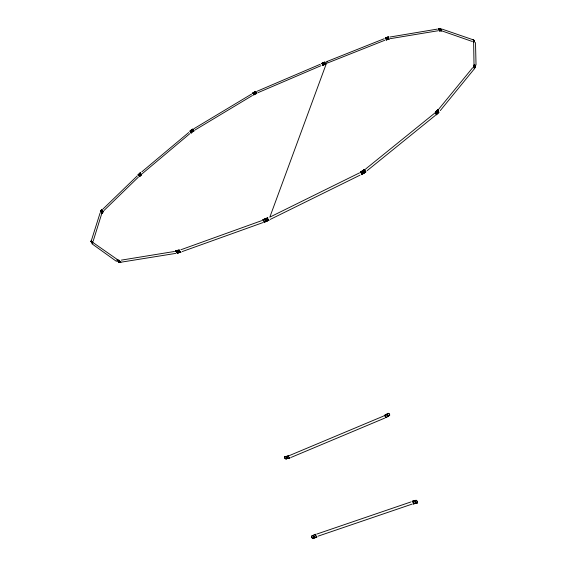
<?xml version="1.0" encoding="UTF-8"?>
<svg xmlns="http://www.w3.org/2000/svg" width="567" height="567" viewBox="0 0 567 567"><rect width="100%" height="100%" fill="white"/><g stroke="black" fill="none" stroke-linecap="round" stroke-linejoin="round"><path stroke-width="0.85" d="M415.611 502.27L415.051 502.27L414.987 501.646M414.895 501.83L415.129 502.397M474.388 66.24C475.153 67.133 474.055 65.97 474.614 66.403M474.714 66.722L474.48 66.318M415.788 501.93L415.661 502.334M176.153 250.862L176.11 251.046A2.417 1.559 27.3 0 0 177.485 252.868L180.908 252.237A2.615 1.694 27.3 0 1 180.356 251.897A2.438 1.581 27.3 0 1 179.93 251.528L179.526 250.99A2.438 1.581 27.3 0 1 179.314 250.394A2.615 1.694 27.2 0 1 179.3 250.097L176.117 250.862L179.378 249.955A2.615 1.694 27.2 0 0 179.427 250.416M387.552 38.457C387.835 37.84 386.531 38.932 387.651 38.365M474.033 41.221L474.026 41.802L474.033 41.044M474.14 41.724L473.87 41.093L473.884 41.469M474.551 66.871L474.685 66.289M192.943 129.007L190.455 130.715A1.772 1.666 63.4 0 0 191.448 132.317L194.077 130.892A1.914 1.793 63.6 0 1 193.808 130.75A1.786 1.673 63.6 0 1 193.368 130.36L193.085 129.886A1.786 1.673 63.6 0 1 192.943 129.311M316.939 536.956L313.019 538.65A2.502 2.311 -11.7 0 1 311.779 536.035L315.691 534.242A2.7 2.495 -12 0 0 315.613 534.865M267.73 217.763L263.761 219.642L267.737 217.877A2.693 2.289 -5.4 0 0 267.667 218.245A2.509 2.14 -5.4 0 0 267.737 218.961M267.893 220.584L267.922 220.294A2.488 2.077 1.6 0 0 266.61 218.423L262.656 220.053A2.686 2.24 1.9 0 1 263.23 220.343A2.509 2.091 1.9 0 1 263.662 220.698L264.052 221.272A2.509 2.091 1.9 0 1 264.215 221.952A2.686 2.24 1.9 0 1 264.194 222.321L267.9 220.464A2.488 2.077 1.7 0 0 266.362 218.203L262.656 219.932A2.686 2.24 1.9 0 1 263.045 220.109A2.509 2.091 1.9 0 1 263.669 220.577L264.052 221.144A2.509 2.091 1.9 0 1 264.215 221.832A2.686 2.24 1.9 0 1 264.194 222.193L267.9 220.464M178.343 251.351L177.669 251.656M177.988 251.202L177.875 251.883L178.513 251.585M178.024 251.939L178.485 251.67M437.568 110.111L435.279 112.45A2.615 1.644 -84.1 0 1 435.633 112.727A2.438 1.538 -84.1 0 1 435.895 113.102L436.129 113.726A2.438 1.538 -84.1 0 1 436.221 114.499A2.615 1.644 -84.1 0 1 436.207 114.924L438.511 112.309A2.417 1.517 -84.2 0 0 437.724 110.204L435.109 112.436A2.615 1.644 -84.1 0 1 435.35 112.599M139.808 174.905C140.524 174.218 138.908 174.962 140.127 174.615M139.638 174.728L140.056 174.466M139.546 174.679L139.617 174.43M191.653 130.998C192.234 130.991 191.526 130.835 192.17 131.062M253.584 94.639A1.885 1.864 68.1 0 1 253.591 95.107L256.156 93.42M440.644 28.711A1.949 1.042 69.2 0 0 440.531 28.534L438.461 28.619A2.105 1.12 69.2 0 1 438.73 29.037A1.963 1.042 69.2 0 1 438.929 29.463L439.099 30.044A1.963 1.042 69.2 0 1 439.163 30.646A2.105 1.12 69.2 0 1 439.142 30.93L441.119 30.512A1.949 1.042 69.2 0 0 441.119 30.327M438.419 111.706A2.431 1.41 -87.1 0 1 438.298 111.465L438.114 110.799A2.431 1.41 -87.1 0 1 438.064 110.225A2.601 1.517 -87.1 0 1 438.093 109.58L435.903 111.536A2.41 1.41 -87 0 0 436.647 114.18L439.007 112.231A2.601 1.517 -87.1 0 1 438.695 111.89A2.431 1.41 -87.1 0 1 438.475 111.465L438.291 110.806A2.431 1.41 -87.1 0 1 438.234 110.005A2.601 1.517 -87.1 0 1 438.27 109.587L436.044 111.805A2.41 1.41 -87 0 0 436.682 114.066M140.141 174.7L139.503 174.551M254.392 93.208L254.994 93.286L254.406 93.094M436.859 112.486C438.461 111.557 436.151 112.542 437.277 111.777M388.643 39.123L388.671 38.932A1.843 1.46 65.4 0 0 387.927 37.124L387.7 36.997A1.843 1.46 65.4 0 1 388.558 39.166L386.219 40.059A1.984 1.573 65.4 0 0 386.247 39.761A1.85 1.467 65.4 0 0 386.17 39.158L385.95 38.627A1.85 1.467 65.4 0 0 385.695 38.265A1.984 1.573 65.4 0 0 385.354 37.939L387.885 37.146M439.85 29.441L440.297 29.626L439.914 29.902M101.762 211.264C101.961 212.278 101.429 211.151 101.869 211.328M101.762 211.356L102.046 211.753M284.535 456.967L284.506 457.172A2.629 1.708 9.5 0 0 285.867 458.901L290.028 457.93A2.849 1.857 9.3 0 1 289.418 457.64A2.658 1.729 9.3 0 1 288.972 457.3L288.575 456.789A2.658 1.729 9.3 0 1 288.405 456.208A2.849 1.857 9.3 0 1 288.433 455.903L284.535 456.981L288.461 455.719A2.849 1.857 9.3 0 0 288.454 456.187M439.134 28.541L440.963 28.598A2.119 1.006 70.1 0 0 440.928 29.009A1.977 0.943 70.1 0 0 440.963 29.441L441.098 30.016A1.977 0.943 70.1 0 0 441.346 30.625A2.119 1.006 70.1 0 0 441.502 30.916L439.631 30.724A1.956 0.928 70.1 0 1 439.092 28.407L439.234 28.35M265.597 220.265L266.256 219.946L265.455 219.734M387.02 38.35L387.424 38.081M387.552 38.57L387.155 38.159M256.504 93.151A1.885 1.864 62.5 0 0 256.879 93.427L254.172 94.625A1.744 1.729 61 0 1 253.293 92.634L253.258 92.825M388.452 413.492L384.192 415.668A2.906 2.225 -21.7 0 1 384.78 415.894A2.715 2.077 -21.7 0 1 385.22 416.206L385.588 416.745A2.715 2.077 -21.7 0 1 385.716 417.432A2.906 2.225 -21.7 0 1 385.666 417.808L389.671 415.242A2.693 2.062 -21.9 0 0 388.423 413.414L388.267 413.371M322.354 63.228L322.375 63.213A1.772 1.637 63.2 0 0 323.112 64.943L323.225 65.085A1.772 1.637 63.2 0 1 322.361 63.057L325.004 61.959A1.914 1.772 63.3 0 0 324.955 62.42M361.484 171.624L364.886 169.37A2.686 2.197 -59.1 0 0 364.829 169.788A2.509 2.048 -59.1 0 0 364.893 170.561L365.155 171.184A2.509 2.048 -59.1 0 0 365.488 171.56A2.686 2.197 -59.2 0 0 365.956 171.844L362.448 174.019A2.488 2.034 -58.9 0 1 361.37 171.553L361.434 171.886A2.488 2.034 -58.9 0 0 362.348 173.991M324.423 62.363L324.211 62.25A1.765 1.673 63.4 0 1 325.082 64.312L325.16 64.099M360.619 172.318A2.509 2.105 -51.9 0 1 361.115 172.815L361.477 173.509A2.509 2.105 -51.9 0 1 361.533 174.275A2.686 2.254 -51.9 0 1 361.462 174.686L365.063 172.276A2.488 2.084 -52.2 0 0 364.149 170.171L360.293 172.141A2.686 2.254 -51.9 0 1 360.662 172.269M386.134 37.663L386.127 37.514A1.843 1.382 65.8 0 0 386.8 39.69L386.708 39.527M324.055 63.71C323.686 62.98 323.615 64.567 323.594 63.398M362.724 172.007L363.22 172.425M362.845 172.085L363.163 171.666L362.823 172.077M363.532 172.113C362.752 172.999 364.241 171.496 362.88 171.716M256.142 93.654L256.149 93.619A1.744 1.722 69.4 0 0 255.051 91.734L255.228 91.819M119.885 261.181L119.672 260.94A2.289 0.673 40.2 0 1 119.318 260.451A2.459 0.723 40.2 0 1 119.205 260.232L117.348 260.154A2.268 0.666 40.2 0 0 119.226 262.032L118.9 262.032M363.348 171.617L363.412 172.311M437.178 111.749L436.98 112.415M417.319 503.021L417.312 503.035A2.573 2.162 23.2 0 0 416.114 500.349L412.131 501.356A2.778 2.332 23.4 0 1 412.493 501.618A2.594 2.176 23.4 0 1 413.045 502.242L413.35 502.915A2.594 2.176 23.4 0 1 413.407 503.666A2.778 2.332 23.4 0 1 413.329 504.035L417.411 502.681M118.489 260.409L118.623 260.267A2.261 0.51 41.8 0 1 120.424 262.195L118.701 262.011A2.438 0.553 41.9 0 0 118.574 261.798A2.275 0.517 41.9 0 0 118.212 261.33L117.759 260.848A2.275 0.517 41.9 0 0 117.355 260.473A2.438 0.553 41.9 0 0 116.894 260.083L118.68 260.565A2.261 0.51 41.8 0 1 120.218 262.209L120.296 262.337M265.399 219.819L265.59 220.386L266.164 220.166M436.93 111.94L436.909 112.528L437.355 112.528M93.108 241.315L101.741 213.631M91.33 240.67L100.083 213.022M175.961 251.372A2.431 1.453 30.1 0 0 175.77 251.252A2.601 1.559 30.1 0 0 175.394 251.061L178.194 250.16A2.41 1.446 30.1 0 1 180.051 252.23L177.159 253.272A2.601 1.559 30.1 0 0 177.095 252.974A2.431 1.453 30.1 0 0 176.791 252.393L176.33 251.876A2.431 1.453 30.1 0 0 175.869 251.521A2.601 1.559 30.1 0 0 175.302 251.202L178.35 250.423M384.724 415.746A2.715 2.077 -21.7 0 0 384.532 415.654A2.906 2.225 -21.7 0 0 384.135 415.519L388.133 413.272A2.693 2.062 -21.9 0 1 389.6 415.413L389.657 415.561M269.8 217.196L327.053 61.69M92.974 242.676A2.268 0.369 49.7 0 1 92.768 242.506L91.457 241.06A2.268 0.369 49.7 0 1 91.252 240.784C90.968 242.563 93.442 243.321 91.606 241.783M91.996 242.513L91.911 242.059L92.293 242.4M440.169 29.767L439.999 29.378L440.247 29.845M92.775 242.959L92.818 242.867A2.268 0.369 49.7 0 1 92.627 242.619L91.429 241.329A2.268 0.369 49.7 0 1 91.103 240.904L91.287 242.038M437.242 112.436L437.242 111.869M474.558 64.603L473.771 66.247A2.459 0.687 82.4 0 1 473.955 66.594A2.296 0.645 82.4 0 1 474.111 67.005L474.274 67.643A2.296 0.645 82.4 0 1 474.388 68.394A2.459 0.687 82.4 0 1 474.423 68.791L475.189 66.899A2.275 0.631 82.4 0 0 474.636 64.73L474.366 64.638A2.268 0.631 82.4 0 1 475.018 67.175L474.232 68.82A2.459 0.687 82.4 0 0 474.196 68.43M474.366 64.638L473.58 66.275A2.459 0.687 82.4 0 1 473.7 66.488A2.296 0.645 82.4 0 1 473.913 67.034L474.076 67.679M192 129.439L192.057 129.411A1.772 1.623 62.8 0 1 193.375 131.168L193.312 130.998A1.772 1.623 62.8 0 0 192.206 129.489L189.825 131.19A1.914 1.758 62.7 0 1 190.101 131.303A1.786 1.644 62.7 0 1 190.576 131.643L190.966 132.061M266.199 220.258L265.703 219.649M474.678 68.21L475.309 67.012A2.445 0.524 81 0 1 475.146 66.608A2.282 0.489 81 0 1 475.011 66.155L474.863 65.489A2.282 0.489 81 0 1 474.749 64.737A2.445 0.524 81 0 1 474.714 64.355L474.111 65.786A2.268 0.489 81 0 0 474.614 68.061L474.487 68.246A2.268 0.489 81 0 1 473.892 65.581L474.522 64.39A2.445 0.524 81 0 0 474.579 64.978A2.282 0.489 81 0 0 474.671 65.531M474.487 68.246L475.096 66.913A2.268 0.631 82.4 0 0 474.544 64.744L474.494 64.666M323.516 63.469L323.785 63.355M325.097 64.34L322.432 65.418M101.932 210.045A1.963 1.014 54.5 0 0 102.244 210.612L102.627 211.087A1.963 1.014 54.5 0 0 102.953 211.392A2.105 1.084 54.5 0 0 103.329 211.647L101.854 212.923A1.956 1.006 54.5 0 1 101.699 212.816M102.67 211.803L101.968 213.447A2.119 0.971 53.8 0 0 101.727 213.001A1.977 0.907 53.8 0 0 101.458 212.604L101.061 212.157A1.977 0.907 53.8 0 0 100.6 211.796A2.119 0.971 53.8 0 0 100.366 211.661L101.287 210.116A1.956 0.893 53.8 0 1 102.882 211.902L102.095 213.362M387.063 414.994L387.162 415.59M387.07 415.235L387.24 414.831M387.693 415.519L387.708 414.782M387.048 38.244L387.19 38.109M138.412 174.367L138.497 174.317A1.836 1.439 57.6 0 0 139.9 176.117L139.645 176.103A1.836 1.439 57.6 0 1 138.44 174.558L140.361 172.68A1.984 1.552 57.7 0 0 140.425 172.985A1.85 1.446 57.7 0 0 140.666 173.545L141.02 173.998A1.85 1.446 57.7 0 0 141.495 174.352A1.984 1.552 57.6 0 0 141.764 174.48L139.815 176.167M141.048 174.842A1.836 1.354 57 0 0 139.851 173.311L139.773 173.176A1.843 1.354 57 0 1 141.176 174.983L139.347 176.606M100.642 211.491A1.956 1.006 54.5 0 1 100.565 211.307L101.819 209.755M265.994 220.407L266.263 219.953L265.703 219.713M91.762 242.52C93.186 244.136 89.955 240.592 91.337 241.258M286.264 457.491L287.108 457.81M118.581 261.174L119.056 261.224M118.829 261.018L119.141 261.274M437.157 111.77L437.029 112.464M118.942 261.203L118.595 260.919M139.709 174.962L140.063 174.891M474.005 69.245L440.29 110.572M438.851 109.006L472.63 67.778M177.662 251.45L177.783 251.819M178.371 251.925L178.477 251.5M387.474 38.691L387.183 38.684M387.119 415.136L387.764 414.931M387.842 415.285L387.424 415.519M102.01 213.015L103.208 211.725A2.105 1.084 54.5 0 1 102.96 211.576A1.963 1.014 54.5 0 1 102.499 211.172L102.124 210.697A1.963 1.014 54.5 0 1 101.883 210.286A2.105 1.084 54.5 0 1 101.691 209.833L100.494 211.115M103.917 210.577L138.334 177.145M137.278 175.869L102.712 209.301M286.129 459.008L286.158 458.823A2.629 1.708 9.5 0 1 284.563 456.804M142.324 173.622L189.931 133.578M436.037 114.91L438.489 112.578M313.431 536.906L314.132 536.878M314.068 537.062L314.04 536.304M474.366 41.774A2.098 0.397 74.8 0 0 473.984 40.441L474.232 40.597A2.098 0.397 74.8 0 1 474.544 41.717M141.176 174.983L139.447 176.55A1.992 1.474 57 0 0 139.376 176.245A1.857 1.375 57 0 0 139.121 175.685L138.674 175.295A1.857 1.375 57 0 0 138.206 174.927A1.992 1.474 57 0 0 137.944 174.799L139.9 173.282M436.647 114.18L438.284 112.713M177.818 251.238L177.747 251.755M434.606 113.223L365.609 169.03M264.952 221.704L265.037 221.69A2.488 2.119 -5 0 1 263.811 219.294L263.832 219.301M141.856 171.822L188.705 132.529M367.154 170.653L435.357 115.392M191.15 132.947L193.375 131.168M192.057 129.411L189.881 131.161A1.914 1.758 62.7 0 1 190.299 131.353M437.27 112.521L437.455 111.968L436.944 111.784M415.576 502.397L415.696 501.731M286.314 457.42L287.129 457.413M251.649 94.037L194.027 128.652M194.892 130.091L252.485 95.469M361.37 171.553L364.779 169.306A2.686 2.197 -59.1 0 0 364.716 169.724A2.509 2.048 -59.1 0 0 364.779 170.497L365.049 171.114A2.509 2.048 -59.1 0 0 365.531 171.61A2.686 2.197 -59.2 0 0 365.85 171.773L362.448 174.019M313.019 538.65L312.764 538.423A2.502 2.311 -11.7 0 1 311.715 536.191M363.936 170.065L360.385 172.219A2.686 2.254 -51.9 0 1 360.867 172.51A2.509 2.105 -51.9 0 1 361.207 172.892L361.37 173.183M363.851 170.008L363.844 169.994A2.488 2.084 -52.2 0 1 364.964 172.496L361.37 174.608A2.686 2.254 -51.9 0 0 361.413 174.402M192.135 131.161L191.724 131.175M359.556 172.85L270.374 216.856M252.492 93.229L255.044 91.734L252.506 93.236A1.885 1.864 68.1 0 1 252.91 93.47M313.601 536.269L313.374 536.871L313.955 536.354M314.054 536.956L313.615 537.034M385.61 417.659L389.6 415.413M177.726 252.995L177.797 252.854A2.417 1.559 27.3 0 1 176.195 250.713M257.829 92.74L320.922 65.722M270.225 219.415L360.052 175.146M320.298 64.248L257.156 91.223M362.972 171.638L363.582 171.822M417.397 502.745A2.573 2.162 23.2 0 0 416.376 500.448L416.114 500.349M253.293 92.634L256 91.436M384.213 38.719L326.712 61.612M191.844 130.63L192.227 130.835M384.61 418.163L291.183 457.371M311.779 536.035L315.706 534.341M313.005 538.551L316.925 536.857A2.7 2.495 -12 0 1 316.386 536.502M321.822 63.568A1.907 1.807 63.2 0 0 321.574 63.391L324.225 62.285M323.225 65.085L325.862 63.986A1.914 1.772 63.4 0 1 325.614 63.809A1.786 1.651 63.3 0 1 325.238 63.355L325.019 62.845A1.786 1.651 63.3 0 1 324.962 62.257M383.49 416.1L288.929 455.762M286.385 457.363L287.164 457.583L286.278 457.385M327.329 63.072L384.844 40.257M265.037 221.69L268.949 220.166A2.693 2.289 -5.4 0 1 268.588 219.961A2.509 2.14 -5.4 0 1 268.035 219.443M265.051 221.803L268.964 220.28A2.693 2.289 -5.4 0 1 268.425 219.953A2.509 2.14 -5.4 0 1 268.042 219.557L267.851 219.153M318.207 536.12L412.287 504.042M410.82 501.972L316.769 534.086M261.685 220.648L180.887 249.756M182.213 251.564L263.138 222.526M440.084 29.286L440.268 29.491M180.051 252.23L177.244 253.123A2.601 1.559 30.1 0 0 177.124 252.669A2.431 1.453 30.1 0 0 176.883 252.244L176.415 251.727A2.431 1.453 30.1 0 0 176.174 251.528M286.158 458.823L290.056 457.753M412.174 501.235L416.157 500.229M417.347 502.915L413.371 503.914A2.778 2.332 23.4 0 0 413.456 503.34A2.594 2.176 23.4 0 0 413.386 502.794L413.088 502.121A2.594 2.176 23.4 0 0 412.535 501.497M177.797 252.854L180.979 252.095A2.615 1.694 27.3 0 1 180.795 251.996M386.127 37.514L388.558 36.961A1.992 1.503 65.9 0 0 388.501 37.408M386.8 39.69L389.238 39.144A1.992 1.503 65.9 0 1 389.026 38.917A1.864 1.396 65.9 0 1 388.707 38.386L388.537 37.84A1.864 1.396 65.9 0 1 388.508 37.252M363.071 171.588L363.589 171.836M363.27 172.46L362.738 172.127M175.713 253.399L121.466 262.124M437.405 29.087L389.848 37.046M390.309 38.655L437.901 30.781M121.331 260.125L174.523 251.465M118.567 260.983L119.141 261.465M415.129 501.667L415.661 501.852M177.818 251.351L178.449 251.748M178.158 251.819L177.776 251.528M440.042 29.264L440.169 29.845L439.907 29.534M441.098 30.689L439.283 30.873A2.105 1.12 69.2 0 0 439.297 30.427A1.963 1.042 69.2 0 0 439.241 29.987L439.064 29.406A1.963 1.042 69.2 0 0 438.78 28.825A2.105 1.12 69.2 0 0 438.596 28.563M265.59 220.329L265.93 220.308M440.417 28.371L440.276 28.428A1.949 1.042 69.2 0 1 440.963 30.746M474.451 41.788L473.544 39.881L474.267 41.838M117.298 260.253L119.077 260.373A2.459 0.723 40.2 0 0 119.19 260.6A2.289 0.673 40.2 0 0 119.545 261.082L119.998 261.564M119.226 262.032L121.012 262.16A2.459 0.723 40.2 0 1 120.7 261.926M439.631 30.724L439.666 30.49A1.956 0.928 70.1 0 1 439.205 28.513M119.098 262.181L120.884 262.301A2.459 0.723 40.2 0 1 120.402 261.933A2.289 0.673 40.2 0 1 120.218 261.77M178.265 251.897L177.79 251.684M91.826 242.13L92.669 242.988M439.092 28.407L440.821 28.655A2.119 1.006 70.1 0 0 440.793 28.917A1.977 0.943 70.1 0 0 440.821 29.498L440.956 30.079A1.977 0.943 70.1 0 0 441.126 30.519A2.119 1.006 70.1 0 0 441.36 30.972M286.739 457.739L286.292 457.47M118.623 260.267L117.029 259.941A2.438 0.553 41.9 0 1 117.334 260.189A2.275 0.517 41.9 0 1 117.893 260.7L118.127 260.948M387.601 414.753L387.899 415.434L387.105 415.448M442.295 29.179L472.899 39.711M441.849 30.887L472.41 41.533M286.037 458.873L285.881 458.809A2.629 1.708 9.5 0 1 284.521 457.08M265.37 220.017L265.661 220.421M101.5 211.42L101.911 211.81M178.244 250.281L178.392 250.352A2.41 1.446 30.1 0 1 179.973 252.124L179.959 252.379M101.28 210.194L101.373 210.237A1.956 0.893 53.8 0 1 102.733 211.76L102.783 211.874M119.098 261.444L118.879 261.295M91.79 242.208L92.598 242.754M91.932 242.3L92.223 242.378M415.512 501.582L415.717 501.944M93.463 242.853L117.575 259.7M116.497 261.394L91.918 243.76M119.084 262.046L118.964 261.961A2.268 0.666 40.2 0 1 117.426 260.317L117.383 260.232M438.326 112.564L438.404 112.627A2.417 1.517 -84.2 0 0 437.405 110.097M474.161 40.392L473.296 39.711A2.261 0.425 74.8 0 1 473.41 40.044A2.112 0.397 74.8 0 1 473.601 40.725L473.743 41.341M473.984 40.441L473.119 39.768A2.261 0.425 74.8 0 1 473.232 40.101A2.112 0.397 74.8 0 1 473.424 40.774L473.565 41.398A2.112 0.397 74.8 0 1 473.651 41.986A2.261 0.425 74.8 0 1 473.665 42.242M92.251 242.74L91.889 242.293L92.414 242.917M91.074 241.273L91.748 241.662M91.819 242.3L92.194 242.456L91.904 242.081M91.195 241.379L92.818 242.867M92.201 242.463L92.01 242.244M92.187 243.094L91.28 241.868M437.192 111.77L436.902 112.408M92.017 242.641L91.5 242.159M91.712 242.279L91.117 241.06M190.491 130.467L190.512 130.502A1.772 1.666 63.4 0 0 191.646 132.387L191.66 132.416M193.326 130.382L193.035 129.907M138.865 175.508L139.028 175.742A1.857 1.375 57 0 1 139.227 176.146M315.819 535.758L316.017 536.176M322.332 64.262L322.247 63.993A1.779 1.687 63.2 0 0 321.858 63.539A1.907 1.807 63.2 0 0 321.609 63.362M435.725 113.088L435.959 113.712A2.438 1.538 -84.1 0 1 436.044 114.265M474.558 68.168L474.515 68.075A2.268 0.489 81 0 1 474.012 65.807L473.998 65.659M474.565 66.211L474.43 66.644M267.858 219.273L267.723 218.841A2.509 2.14 -5.4 0 1 267.652 218.33A2.693 2.289 -5.4 0 1 267.681 217.756M388.608 38.436L388.445 37.89M315.833 535.865L315.691 535.418A2.523 2.332 -12 0 1 315.621 534.646M474.069 41.745L473.941 41.249M386.255 39.116L386.035 38.584A1.85 1.467 65.4 0 0 385.673 38.095A1.984 1.573 65.4 0 0 385.44 37.897M473.707 41.306L473.679 40.214M473.835 41.03L473.707 40.399M473.565 40.654L473.558 39.974M475.5 42.497L476.032 65.014M473.629 42.454L474.019 64.957M384.936 415.873A2.715 2.077 -21.7 0 1 385.156 416.058M316.563 536.637A2.523 2.332 -12 0 1 316.003 536.077M361.385 173.431A2.509 2.105 -51.9 0 1 361.434 173.729M252.769 93.371A1.765 1.744 68.1 0 1 253.201 93.761L253.492 94.235A1.765 1.744 68.1 0 1 253.598 94.802M192.922 129.496A1.914 1.793 63.6 0 1 192.9 129.021M194.034 130.913A1.914 1.793 63.6 0 1 193.765 130.771M191.143 132.565A1.914 1.758 62.7 0 1 191.214 133.032M191.171 132.614A1.914 1.758 62.7 0 1 191.207 132.919M190.909 132.083A1.786 1.644 62.7 0 1 191.114 132.635M141.679 174.53A1.984 1.552 57.6 0 1 141.41 174.402A1.85 1.446 57.6 0 1 140.935 174.048L140.581 173.594A1.85 1.446 57.6 0 1 140.389 173.197M140.318 173.105A1.984 1.552 57.6 0 1 140.205 172.637M102.138 212.93A1.956 1.006 54.5 0 1 100.621 211.03M101.862 209.953A2.105 1.084 54.5 0 1 101.748 209.662M101.918 212.88A1.956 1.006 54.5 0 1 101.762 212.774M139.291 176.231A1.992 1.474 57 0 1 139.418 176.691M138.766 175.238A1.857 1.375 57 0 0 138.298 174.87A1.992 1.474 57 0 0 138.036 174.742M438.837 112.223A2.601 1.517 -87.1 0 1 438.624 112.018A2.431 1.41 -87.1 0 1 438.525 111.883M100.494 211.576A2.119 0.971 53.8 0 1 100.855 211.789A1.977 0.907 53.8 0 1 101.188 212.072L101.585 212.519A1.977 0.907 53.8 0 1 101.947 213.064M102.025 213.157A2.119 0.971 53.8 0 1 102.173 213.447M118.34 261.181A2.275 0.517 41.9 0 1 118.709 261.656A2.438 0.553 41.9 0 1 118.829 261.869M440.842 29.094A1.949 1.042 69.2 0 1 440.92 29.3M386.758 39.499A1.843 1.382 65.8 0 1 386.184 37.642M389.139 39.194A1.992 1.503 65.9 0 1 388.927 38.96M388.381 37.195A1.992 1.503 65.9 0 1 388.43 36.905M386.368 39.655A1.984 1.573 65.4 0 1 386.347 40.115M386.255 39.116A1.85 1.467 65.4 0 1 386.325 39.548M255.958 91.337A1.885 1.864 62.5 0 0 255.908 91.804A1.758 1.744 62.5 0 0 256.015 92.322L256.234 92.832A1.758 1.744 62.5 0 0 256.624 93.257M322.517 64.921A1.907 1.807 63.2 0 1 322.474 65.389M322.46 64.503A1.779 1.687 63.2 0 1 322.517 65.085M475.111 67.048A2.445 0.524 81 0 1 475.004 66.8A2.282 0.489 81 0 1 474.891 66.452"/></g></svg>
